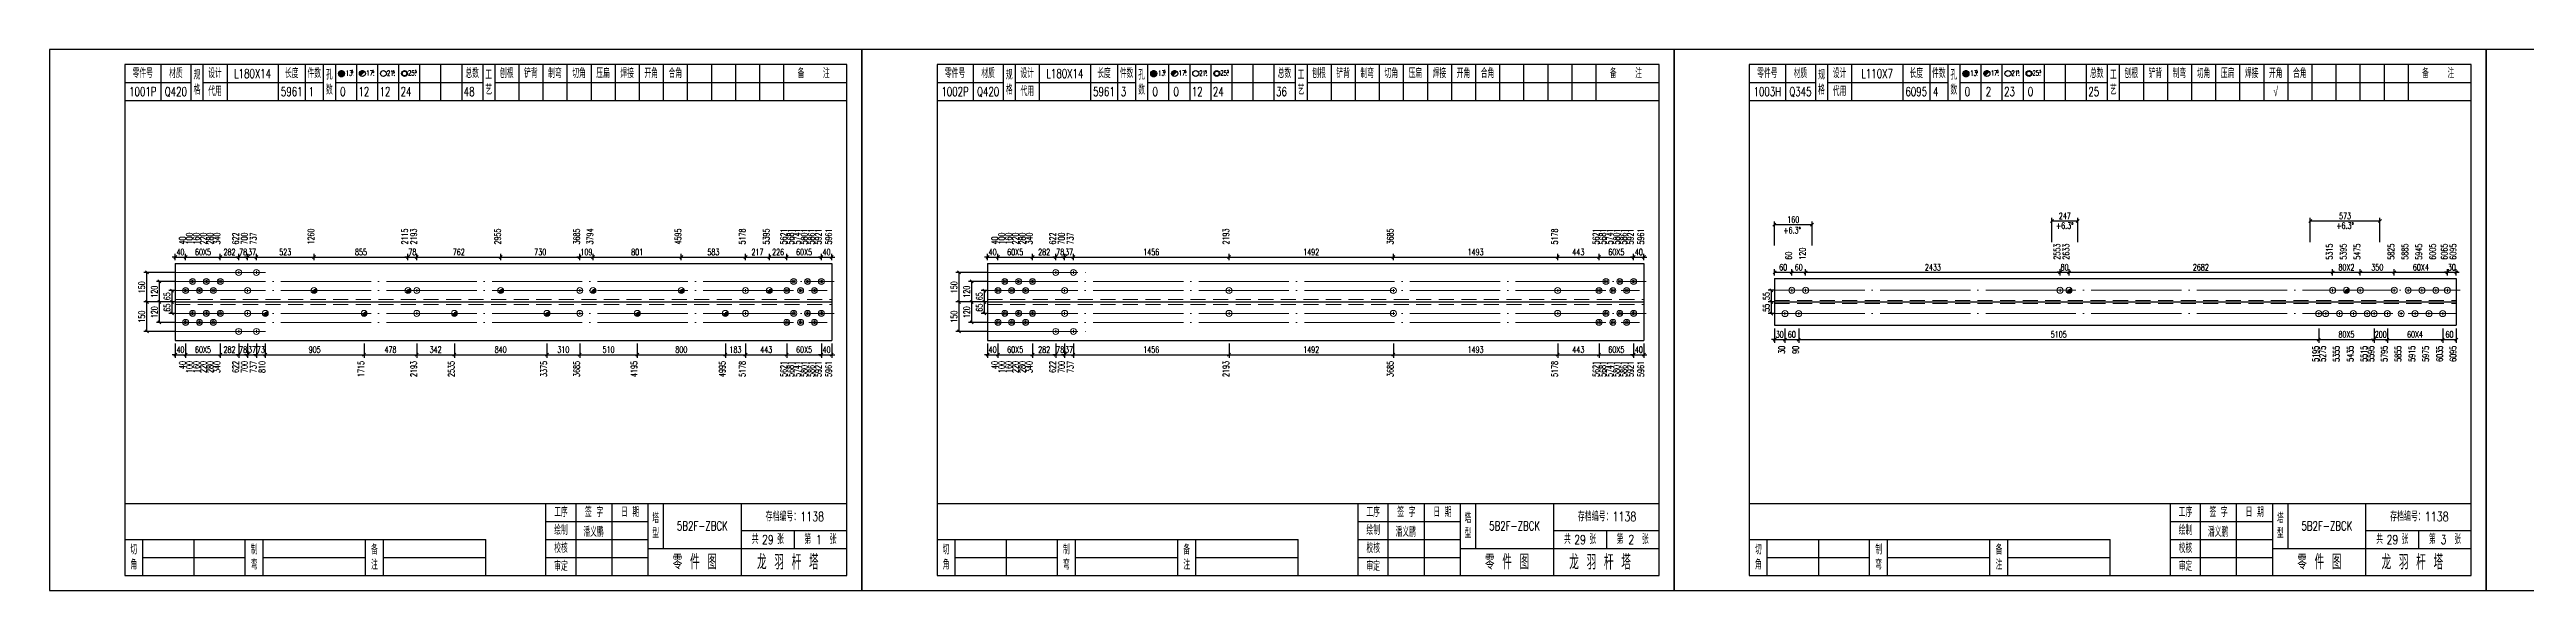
# Model space of a CAD drawing. Header units: millimetres. Extents: x 0 to 30240, y -10896 to -1348.
# Drawn here: x 0 to 823, y -7281 to -7101 of the extents above; entities that cross this region are included whole.
import ezdxf
from ezdxf.enums import TextEntityAlignment as Align

# ---------------------------------------------------------------- set-up
doc = ezdxf.new("R2010")
doc.units = ezdxf.units.MM
doc.header["$LTSCALE"] = 20
doc.header["$PDMODE"] = 1
doc.linetypes.add('DASHDOT2X', pattern=[1.75, 1.5, -0.125, 0, -0.125])
doc.linetypes.add('HIDDEN', pattern=[0.375, 0.25, -0.125])
for name, color, linetype, lineweight in [('1', 7, 'Continuous', 25), ('11', 3, 'Continuous', 13), ('2', 1, 'HIDDEN', 13), ('5', 1, 'Continuous', 13), ('7', 2, 'DASHDOT2X', 13)]:
    doc.layers.add(name, color=color, linetype=linetype, lineweight=lineweight)
doc.styles.get("Standard").update_dxf_attribs({"font": 'simplex', "width": 0.7, "bigfont": 'gbhzfs.shx'})
doc.styles.add('SYMBOL_TXT', font='txt.shx', dxfattribs={"width": 0.6})
doc.styles.add('TITLE_TXT', font='simplex.shx', dxfattribs={"width": 0.75, "height": 2.5, "bigfont": 'gbhzfs.shx'})
doc.dimstyles.get("Standard").update_dxf_attribs({"dimtxt": 2.1, "dimasz": 1, "dimexe": 1.05, "dimexo": 0, "dimgap": 0.63, "dimtad": 1, "dimzin": 0, "dimdsep": 46, "dimtxsty": 'standard', "dimblk": 'OBLIQUE', "dimblk1": 'OBLIQUE', "dimblk2": 'OBLIQUE', "dimcen": 0.09, "dimadec": 0, "dimazin": 0, "dimtfac": 1, "dimtdec": 1, "dimtix": 1, "dimtmove": 0, "dimatfit": 3, "dimfxl": 0, "dimtolj": 1, "dimtzin": 0, "dimarcsym": 0})
pattern_1 = [(0, (-3, 0), (0, 0.0125), [])]

# ---------------------------------------------------------------- blocks, each defined once
blk = doc.blocks.new('M12_HOLE')
h = blk.add_hatch()
h.set_pattern_fill('LINE', scale=0.1, style=0)
h.set_pattern_definition(pattern_1)
h.paths.add_polyline_path([(-5, 0, 1), (-1, 0, 1)])
at = {"color": 7}
blk.add_circle((-3, 0), 2, dxfattribs=at)
at = {"color": 7, "attachment_point": 1, "style": 'SYMBOL_TXT'}
for s, insert, char_height, width in [('13\\f??|b0|i0|c0|p54;.', (-0.1, 2.1), 3.5, 5.707), ('5', (3.7, 2.3), 1.8, 2.931)]:
    blk.add_mtext(s, dxfattribs=dict(at, insert=insert, char_height=char_height, width=width))
blk = doc.blocks.new('M16_HOLE')
h = blk.add_hatch()
h.set_pattern_fill('LINE', scale=0.1, style=0)
h.set_pattern_definition(pattern_1)
h.paths.add_polyline_path([(-1.6, 1.4, 0.668179), (-5, 0, 0.198912), (-4.4, -1.4)])
at = {"color": 7}
blk.add_circle((-3, 0), 2, dxfattribs=at)
at = {"color": 7, "attachment_point": 1, "style": 'SYMBOL_TXT'}
for s, insert, char_height, width in [('17.', (-0.4, 2.1), 3.5, 6.316), ('5', (3.6, 2.3), 1.8, 1.822)]:
    blk.add_mtext(s, dxfattribs=dict(at, insert=insert, char_height=char_height, width=width))
blk = doc.blocks.new('M20_HOLE')
at = {"color": 7}
blk.add_circle((-3, 0), 2, dxfattribs=at)
at = {"color": 7, "attachment_point": 1, "style": 'SYMBOL_TXT'}
for s, insert, char_height, width in [('21.', (-0.7, 2), 3.5, 6.074), ('5', (3.3, 2), 1.8, 1.458)]:
    blk.add_mtext(s, dxfattribs=dict(at, insert=insert, char_height=char_height, width=width))
blk = doc.blocks.new('M24_HOLE')
at = {"color": 7}
for radius in [2, 1.5]:
    blk.add_circle((-3, 0), radius, dxfattribs=at)
at = {"color": 7, "attachment_point": 1, "style": 'SYMBOL_TXT'}
for s, insert, char_height, width in [('25.', (-0.7, 2.1), 3.5, 2.429), ('5', (3.9, 2.3), 1.8, 1.944)]:
    blk.add_mtext(s, dxfattribs=dict(at, insert=insert, char_height=char_height, width=width))
blk = doc.blocks.new('JgCard')
for p, q in [((270, 180), (0, 180)), ((0, 180), (0, 0)), ((265, 175), (25, 175)), ((25, 175), (25, 5)), ((37, 175), (37, 163)), ((47, 175), (47, 163)), ((51, 175), (51, 163)), ((59, 175), (59, 163)), ((76, 175), (76, 163)), ((85, 175), (85, 163)), ((91, 175), (91, 163)), ((95, 175), (95, 163)), ((102, 175), (102, 163)), ((109, 175), (109, 163)), ((116, 175), (116, 163)), ((123, 175), (123, 163)), ((130, 175), (130, 163)), ((137, 175), (137, 163)), ((144, 175), (144, 163)), ((148, 175), (148, 163)), ((156, 175), (156, 163)), ((164, 175), (164, 163)), ((172, 175), (172, 163)), ((180, 175), (180, 163)), ((188, 175), (188, 163)), ((196, 175), (196, 163)), ((204, 175), (204, 163)), ((212, 175), (212, 163)), ((220, 175), (220, 163)), ((228, 175), (228, 163)), ((236, 175), (236, 163)), ((244, 175), (244, 163)), ((265, 5), (265, 175)), ((270, 0), (270, 180)), ((25, 169), (47, 169)), ((51, 169), (91, 169)), ((95, 169), (144, 169)), ((148, 169), (265, 169)), ((25, 163), (265, 163)), ((25, 29), (265, 29)), ((165, 5), (165, 29)), ((175, 5), (175, 29)), ((187, 5), (187, 29)), ((199, 5), (199, 29)), ((204, 29), (204, 14)), ((230, 5), (230, 29)), ((25, 17), (145, 17)), ((31, 5), (31, 17)), ((48, 17), (48, 5)), ((65, 5), (65, 17)), ((71, 5), (71, 17)), ((105, 5), (105, 17)), ((111, 5), (111, 17)), ((145, 5), (145, 17)), ((165, 23), (199, 23)), ((165, 17), (199, 17)), ((230, 20), (265, 20)), ((247.5, 20), (247.5, 14)), ((31, 11), (65, 11)), ((71, 11), (105, 11)), ((111, 11), (145, 11)), ((165, 11), (199, 11)), ((199, 14), (265, 14)), ((0, 0), (270, 0)), ((25, 5), (265, 5))]:
    blk.add_line(p, q)
blk.add_lwpolyline([(96.03, 171.99, -1), (98.03, 171.99, -1)], format="xyb", close=True)
blk.add_point((145, 96))
at = {"xscale": 0.5, "yscale": 0.5, "zscale": 0.5}
for name, p in [('M12_HOLE', (98.53, 171.99)), ('M16_HOLE', (105.5, 172)), ('M20_HOLE', (112.5, 172)), ('M24_HOLE', (119.5, 172))]:
    blk.add_blockref(name, p, dxfattribs=at)
at = {"style": 'TITLE_TXT', "width": 0.75}
for s, height, p in [('存档编号：1138', 3.076, (238.02, 23.07)), ('潘义鹏', 3, (177.45, 17.91)), ('龙 羽 杆 塔', 5, (235.17, 6.97))]:
    blk.add_text(s, height=height, dxfattribs=at).set_placement(p)
at = {"attachment_point": 5, "style": 'TITLE_TXT'}
for s, insert, char_height, width in [('零件号', (31, 172), 3, 15), ('材质', (42, 172), 3, 8), ('设计', (55, 172), 3, 8), ('长度', (80.5, 172), 3, 8), ('件数', (88, 172), 3, 6), ('总数', (140.5, 172), 3, 7), ('工\\P艺', (146, 169), 3, 4), ('刨根', (152, 172), 3, 8), ('铲背', (160, 172), 3, 8), ('制弯', (168, 172), 3, 8), ('切角', (176, 172), 3, 8), ('压扁', (184, 172), 3, 8), ('焊接', (192, 172), 3, 8), ('开角', (200, 172), 3, 8), ('合角', (208, 172), 3, 8), ('备    注', (254, 172), 3, 22), ('规格', (49, 169), 3, 4), ('代用', (55, 166), 3, 8), ('孔数', (93, 169), 3, 4), ('工序', (170, 26), 3, 10), ('签 字', (181, 26), 3, 12), ('日 期', (193, 26), 3, 12), ('塔\\P型', (201.5, 21.5), 3, 5), ('绘制', (170, 20), 3, 10), ('共    张', (238.75, 17), 3, 17.5), ('第    张', (256.25, 17), 3, 17.5), ('切\\P角', (28, 11), 3, 6), ('制\\P弯', (68, 11), 3, 6), ('备\\P注', (108, 11), 3, 6), ('校核', (170, 14), 3, 10), ('审定', (170, 8), 3, 10), ('零 件 图', (214.5, 9.5), 5, 31)]:
    blk.add_mtext(s, dxfattribs=dict(at, insert=insert, char_height=char_height, width=width))
blk = doc.blocks.new('M24')
for p, q in [((-0.6, 0), (0.6, 0)), ((0, -0.6), (0, 0.6))]:
    blk.add_line(p, q)
for radius in [1, 0.6]:
    blk.add_circle((0, 0), radius)
blk = doc.blocks.new('M20')
for p, q in [((-0.5, 0), (0.5, 0)), ((0, -0.5), (0, 0.5))]:
    blk.add_line(p, q)
blk.add_circle((0, 0), 1)
blk = doc.blocks.new('M16')
for p, q in [((-0.71, -0.71), (0.71, 0.71)), ((-0.4, 0), (0.4, 0)), ((0, 0.4), (0, -0.4))]:
    blk.add_line(p, q)
blk.add_circle((0, 0), 1)
for radius in [0.8, 0.6, 0.4, 0.2]:
    blk.add_arc((0, 0), radius, 225, 45)
blk = doc.blocks.new('_Oblique')
at = {"color": 0, "linetype": 'ByBlock', "lineweight": -2}
blk.add_line((-0.5, -0.5), (0.5, 0.5), dxfattribs=at)
blk = doc.blocks.new('*D3850')
at = {"layer": '11', "color": 0, "lineweight": -2}
for p, q in [((41.8, -7202.59), (40.8, -7202.59)), ((41.8, -7198.91), (41.8, -7203.64)), ((41.8, -7202.59), (45.24, -7202.59)), ((45.24, -7198.91), (45.24, -7203.64)), ((45.24, -7202.59), (46.24, -7202.59))]:
    blk.add_line(p, q, dxfattribs=at)
at = {"layer": 'Defpoints', "color": 0}
for p in [(41.8, -7198.91), (45.24, -7198.91), (45.24, -7202.59)]:
    blk.add_point(p, dxfattribs=at)
at = {"layer": '11', "color": 0, "lineweight": -2}
blk.add_blockref('_Oblique', (41.8, -7202.59), dxfattribs=at)
at = {"layer": '11', "color": 0, "lineweight": -2, "rotation": 180}
blk.add_blockref('_Oblique', (45.24, -7202.59), dxfattribs=at)
at = {"layer": '11', "color": 0, "insert": (43.52, -7200.91), "char_height": 2.1, "attachment_point": 5}
blk.add_mtext('\\A1;40', dxfattribs=at)
blk = doc.blocks.new('*D3853')
at = {"layer": '11', "color": 0, "lineweight": -2}
for p, q in [((62.9, -7202.59), (61.9, -7202.59)), ((62.9, -7198.91), (62.9, -7203.64)), ((62.9, -7202.59), (65.84, -7202.59)), ((65.84, -7198.91), (65.84, -7203.64)), ((65.84, -7202.59), (66.84, -7202.59))]:
    blk.add_line(p, q, dxfattribs=at)
at = {"layer": 'Defpoints', "color": 0}
for p in [(62.9, -7198.91), (65.84, -7198.91), (65.84, -7202.59)]:
    blk.add_point(p, dxfattribs=at)
at = {"layer": '11', "color": 0, "lineweight": -2}
blk.add_blockref('_Oblique', (62.9, -7202.59), dxfattribs=at)
at = {"layer": '11', "color": 0, "lineweight": -2, "rotation": 180}
blk.add_blockref('_Oblique', (65.84, -7202.59), dxfattribs=at)
at = {"layer": '11', "color": 0, "insert": (64.37, -7200.91), "char_height": 2.1, "attachment_point": 5}
blk.add_mtext('\\A1;78', dxfattribs=at)
blk = doc.blocks.new('*D3854')
at = {"layer": '11', "color": 0, "lineweight": -2}
for p, q in [((65.84, -7202.59), (64.84, -7202.59)), ((65.84, -7198.91), (65.84, -7203.64)), ((65.84, -7202.59), (68.78, -7202.59)), ((68.78, -7198.91), (68.78, -7203.64)), ((68.78, -7202.59), (69.78, -7202.59))]:
    blk.add_line(p, q, dxfattribs=at)
at = {"layer": 'Defpoints', "color": 0}
for p in [(65.84, -7198.91), (68.78, -7198.91), (68.78, -7202.59)]:
    blk.add_point(p, dxfattribs=at)
at = {"layer": '11', "color": 0, "lineweight": -2}
blk.add_blockref('_Oblique', (65.84, -7202.59), dxfattribs=at)
at = {"layer": '11', "color": 0, "lineweight": -2, "rotation": 180}
blk.add_blockref('_Oblique', (68.78, -7202.59), dxfattribs=at)
at = {"layer": '11', "color": 0, "insert": (67.31, -7200.91), "char_height": 2.1, "attachment_point": 5}
blk.add_mtext('\\A1;37', dxfattribs=at)
blk = doc.blocks.new('*D3855')
at = {"layer": '11', "color": 0, "lineweight": -2}
for p, q in [((68.78, -7202.59), (67.78, -7202.59)), ((68.78, -7198.91), (68.78, -7203.64)), ((68.78, -7202.59), (71.72, -7202.59)), ((71.72, -7198.91), (71.72, -7203.64)), ((71.72, -7202.59), (72.72, -7202.59))]:
    blk.add_line(p, q, dxfattribs=at)
at = {"layer": 'Defpoints', "color": 0}
for p in [(68.78, -7198.91), (71.72, -7198.91), (71.72, -7202.59)]:
    blk.add_point(p, dxfattribs=at)
at = {"layer": '11', "color": 0, "lineweight": -2}
blk.add_blockref('_Oblique', (68.78, -7202.59), dxfattribs=at)
at = {"layer": '11', "color": 0, "lineweight": -2, "rotation": 180}
blk.add_blockref('_Oblique', (71.72, -7202.59), dxfattribs=at)
at = {"layer": '11', "color": 0, "insert": (70.25, -7200.91), "char_height": 2.1, "attachment_point": 5}
blk.add_mtext('\\A1;73', dxfattribs=at)
blk = doc.blocks.new('*D3866')
at = {"layer": '11', "color": 0, "lineweight": -2}
for p, q in [((256.56, -7202.59), (255.56, -7202.59)), ((256.56, -7198.91), (256.56, -7203.64)), ((256.56, -7202.59), (260, -7202.59)), ((260, -7198.91), (260, -7203.64)), ((260, -7202.59), (261, -7202.59))]:
    blk.add_line(p, q, dxfattribs=at)
at = {"layer": 'Defpoints', "color": 0}
for p in [(256.56, -7198.91), (260, -7198.91), (260, -7202.59)]:
    blk.add_point(p, dxfattribs=at)
at = {"layer": '11', "color": 0, "lineweight": -2}
blk.add_blockref('_Oblique', (256.56, -7202.59), dxfattribs=at)
at = {"layer": '11', "color": 0, "lineweight": -2, "rotation": 180}
blk.add_blockref('_Oblique', (260, -7202.59), dxfattribs=at)
at = {"layer": '11', "color": 0, "insert": (258.28, -7200.91), "char_height": 2.1, "attachment_point": 5}
blk.add_mtext('\\A1;40', dxfattribs=at)
blk = doc.blocks.new('*D3867')
at = {"layer": '11', "color": 0, "lineweight": -2}
for p, q in [((41.8, -7170.14), (40.8, -7170.14)), ((41.8, -7171.19), (41.8, -7169.09)), ((41.8, -7170.14), (45.24, -7170.14)), ((45.24, -7171.19), (45.24, -7169.09)), ((45.24, -7170.14), (46.24, -7170.14))]:
    blk.add_line(p, q, dxfattribs=at)
at = {"layer": 'Defpoints', "color": 0}
for p in [(41.8, -7171.19), (45.24, -7170.14), (45.24, -7171.19)]:
    blk.add_point(p, dxfattribs=at)
at = {"layer": '11', "color": 0, "lineweight": -2}
blk.add_blockref('_Oblique', (41.8, -7170.14), dxfattribs=at)
at = {"layer": '11', "color": 0, "lineweight": -2, "rotation": 180}
blk.add_blockref('_Oblique', (45.24, -7170.14), dxfattribs=at)
at = {"layer": '11', "color": 0, "insert": (43.52, -7168.46), "char_height": 2.1, "attachment_point": 5}
blk.add_mtext('\\A1;40', dxfattribs=at)
blk = doc.blocks.new('*D3870')
at = {"layer": '11', "color": 0, "lineweight": -2}
for p, q in [((62.9, -7170.14), (61.9, -7170.14)), ((62.9, -7171.19), (62.9, -7169.09)), ((62.9, -7170.14), (65.84, -7170.14)), ((65.84, -7171.19), (65.84, -7169.09)), ((65.84, -7170.14), (66.84, -7170.14))]:
    blk.add_line(p, q, dxfattribs=at)
at = {"layer": 'Defpoints', "color": 0}
for p in [(62.9, -7171.19), (65.84, -7170.14), (65.84, -7171.19)]:
    blk.add_point(p, dxfattribs=at)
at = {"layer": '11', "color": 0, "lineweight": -2}
blk.add_blockref('_Oblique', (62.9, -7170.14), dxfattribs=at)
at = {"layer": '11', "color": 0, "lineweight": -2, "rotation": 180}
blk.add_blockref('_Oblique', (65.84, -7170.14), dxfattribs=at)
at = {"layer": '11', "color": 0, "insert": (64.37, -7168.46), "char_height": 2.1, "attachment_point": 5}
blk.add_mtext('\\A1;78', dxfattribs=at)
blk = doc.blocks.new('*D3871')
at = {"layer": '11', "color": 0, "lineweight": -2}
for p, q in [((65.84, -7170.14), (64.84, -7170.14)), ((65.84, -7171.19), (65.84, -7169.09)), ((65.84, -7170.14), (68.78, -7170.14)), ((68.78, -7171.19), (68.78, -7169.09)), ((68.78, -7170.14), (69.78, -7170.14))]:
    blk.add_line(p, q, dxfattribs=at)
at = {"layer": 'Defpoints', "color": 0}
for p in [(65.84, -7171.19), (68.78, -7170.14), (68.78, -7171.19)]:
    blk.add_point(p, dxfattribs=at)
at = {"layer": '11', "color": 0, "lineweight": -2}
blk.add_blockref('_Oblique', (65.84, -7170.14), dxfattribs=at)
at = {"layer": '11', "color": 0, "lineweight": -2, "rotation": 180}
blk.add_blockref('_Oblique', (68.78, -7170.14), dxfattribs=at)
at = {"layer": '11', "color": 0, "insert": (67.31, -7168.46), "char_height": 2.1, "attachment_point": 5}
blk.add_mtext('\\A1;37', dxfattribs=at)
blk = doc.blocks.new('*D3874')
at = {"layer": '11', "color": 0, "lineweight": -2}
for p, q in [((119.13, -7170.14), (118.13, -7170.14)), ((119.13, -7171.19), (119.13, -7169.09)), ((119.13, -7170.14), (122.07, -7170.14)), ((122.07, -7171.19), (122.07, -7169.09)), ((122.07, -7170.14), (123.07, -7170.14))]:
    blk.add_line(p, q, dxfattribs=at)
at = {"layer": 'Defpoints', "color": 0}
for p in [(119.13, -7171.19), (122.07, -7170.14), (122.07, -7171.19)]:
    blk.add_point(p, dxfattribs=at)
at = {"layer": '11', "color": 0, "lineweight": -2}
blk.add_blockref('_Oblique', (119.13, -7170.14), dxfattribs=at)
at = {"layer": '11', "color": 0, "lineweight": -2, "rotation": 180}
blk.add_blockref('_Oblique', (122.07, -7170.14), dxfattribs=at)
at = {"layer": '11', "color": 0, "insert": (120.6, -7168.46), "char_height": 2.1, "attachment_point": 5}
blk.add_mtext('\\A1;78', dxfattribs=at)
blk = doc.blocks.new('*D3877')
at = {"layer": '11', "color": 0, "lineweight": -2}
for p, q in [((176.27, -7170.14), (175.27, -7170.14)), ((176.27, -7171.19), (176.27, -7169.09)), ((176.27, -7170.14), (180.68, -7170.14)), ((180.68, -7171.19), (180.68, -7169.09)), ((180.68, -7170.14), (181.68, -7170.14))]:
    blk.add_line(p, q, dxfattribs=at)
at = {"layer": 'Defpoints', "color": 0}
for p in [(176.27, -7171.19), (180.68, -7170.14), (180.68, -7171.19)]:
    blk.add_point(p, dxfattribs=at)
at = {"layer": '11', "color": 0, "lineweight": -2}
blk.add_blockref('_Oblique', (176.27, -7170.14), dxfattribs=at)
at = {"layer": '11', "color": 0, "lineweight": -2, "rotation": 180}
blk.add_blockref('_Oblique', (180.68, -7170.14), dxfattribs=at)
at = {"layer": '11', "color": 0, "insert": (178.47, -7168.46), "char_height": 2.1, "attachment_point": 5}
blk.add_mtext('\\A1;109', dxfattribs=at)
blk = doc.blocks.new('*D3883')
at = {"layer": '11', "color": 0, "lineweight": -2}
for p, q in [((256.56, -7170.14), (255.56, -7170.14)), ((256.56, -7171.19), (256.56, -7169.09)), ((256.56, -7170.14), (260, -7170.14)), ((260, -7171.19), (260, -7169.09)), ((260, -7170.14), (261, -7170.14))]:
    blk.add_line(p, q, dxfattribs=at)
at = {"layer": 'Defpoints', "color": 0}
for p in [(256.56, -7171.19), (260, -7170.14), (260, -7171.19)]:
    blk.add_point(p, dxfattribs=at)
at = {"layer": '11', "color": 0, "lineweight": -2}
blk.add_blockref('_Oblique', (256.56, -7170.14), dxfattribs=at)
at = {"layer": '11', "color": 0, "lineweight": -2, "rotation": 180}
blk.add_blockref('_Oblique', (260, -7170.14), dxfattribs=at)
at = {"layer": '11', "color": 0, "insert": (258.28, -7168.46), "char_height": 2.1, "attachment_point": 5}
blk.add_mtext('\\A1;40', dxfattribs=at)
blk = doc.blocks.new('*D3890')
at = {"layer": '11', "color": 0, "lineweight": -2}
for p, q in [((311.8, -7202.59), (310.8, -7202.59)), ((311.8, -7198.91), (311.8, -7203.64)), ((311.8, -7202.59), (315.24, -7202.59)), ((315.24, -7198.91), (315.24, -7203.64)), ((315.24, -7202.59), (316.24, -7202.59))]:
    blk.add_line(p, q, dxfattribs=at)
at = {"layer": 'Defpoints', "color": 0}
for p in [(311.8, -7198.91), (315.24, -7198.91), (315.24, -7202.59)]:
    blk.add_point(p, dxfattribs=at)
at = {"layer": '11', "color": 0, "lineweight": -2}
blk.add_blockref('_Oblique', (311.8, -7202.59), dxfattribs=at)
at = {"layer": '11', "color": 0, "lineweight": -2, "rotation": 180}
blk.add_blockref('_Oblique', (315.24, -7202.59), dxfattribs=at)
at = {"layer": '11', "color": 0, "insert": (313.52, -7200.91), "char_height": 2.1, "attachment_point": 5}
blk.add_mtext('\\A1;40', dxfattribs=at)
blk = doc.blocks.new('*D3893')
at = {"layer": '11', "color": 0, "lineweight": -2}
for p, q in [((334.48, -7202.59), (333.48, -7202.59)), ((334.48, -7198.91), (334.48, -7203.64)), ((334.48, -7202.59), (337.42, -7202.59)), ((337.42, -7198.91), (337.42, -7203.64)), ((337.42, -7202.59), (338.42, -7202.59))]:
    blk.add_line(p, q, dxfattribs=at)
at = {"layer": 'Defpoints', "color": 0}
for p in [(334.48, -7198.91), (337.42, -7198.91), (337.42, -7202.59)]:
    blk.add_point(p, dxfattribs=at)
at = {"layer": '11', "color": 0, "lineweight": -2}
blk.add_blockref('_Oblique', (334.48, -7202.59), dxfattribs=at)
at = {"layer": '11', "color": 0, "lineweight": -2, "rotation": 180}
blk.add_blockref('_Oblique', (337.42, -7202.59), dxfattribs=at)
at = {"layer": '11', "color": 0, "insert": (335.95, -7200.91), "char_height": 2.1, "attachment_point": 5}
blk.add_mtext('\\A1;78', dxfattribs=at)
blk = doc.blocks.new('*D3894')
at = {"layer": '11', "color": 0, "lineweight": -2}
for p, q in [((337.42, -7202.59), (336.42, -7202.59)), ((337.42, -7198.91), (337.42, -7203.64)), ((337.42, -7202.59), (340.36, -7202.59)), ((340.36, -7198.91), (340.36, -7203.64)), ((340.36, -7202.59), (341.36, -7202.59))]:
    blk.add_line(p, q, dxfattribs=at)
at = {"layer": 'Defpoints', "color": 0}
for p in [(337.42, -7198.91), (340.36, -7198.91), (340.36, -7202.59)]:
    blk.add_point(p, dxfattribs=at)
at = {"layer": '11', "color": 0, "lineweight": -2}
blk.add_blockref('_Oblique', (337.42, -7202.59), dxfattribs=at)
at = {"layer": '11', "color": 0, "lineweight": -2, "rotation": 180}
blk.add_blockref('_Oblique', (340.36, -7202.59), dxfattribs=at)
at = {"layer": '11', "color": 0, "insert": (338.89, -7200.91), "char_height": 2.1, "attachment_point": 5}
blk.add_mtext('\\A1;37', dxfattribs=at)
blk = doc.blocks.new('*D3900')
at = {"layer": '11', "color": 0, "lineweight": -2}
for p, q in [((526.56, -7202.59), (525.56, -7202.59)), ((526.56, -7198.91), (526.56, -7203.64)), ((526.56, -7202.59), (530, -7202.59)), ((530, -7198.91), (530, -7203.64)), ((530, -7202.59), (531, -7202.59))]:
    blk.add_line(p, q, dxfattribs=at)
at = {"layer": 'Defpoints', "color": 0}
for p in [(526.56, -7198.91), (530, -7198.91), (530, -7202.59)]:
    blk.add_point(p, dxfattribs=at)
at = {"layer": '11', "color": 0, "lineweight": -2}
blk.add_blockref('_Oblique', (526.56, -7202.59), dxfattribs=at)
at = {"layer": '11', "color": 0, "lineweight": -2, "rotation": 180}
blk.add_blockref('_Oblique', (530, -7202.59), dxfattribs=at)
at = {"layer": '11', "color": 0, "insert": (528.28, -7200.91), "char_height": 2.1, "attachment_point": 5}
blk.add_mtext('\\A1;40', dxfattribs=at)
blk = doc.blocks.new('*D3901')
at = {"layer": '11', "color": 0, "lineweight": -2}
for p, q in [((311.8, -7170.14), (310.8, -7170.14)), ((311.8, -7171.19), (311.8, -7169.09)), ((311.8, -7170.14), (315.24, -7170.14)), ((315.24, -7171.19), (315.24, -7169.09)), ((315.24, -7170.14), (316.24, -7170.14))]:
    blk.add_line(p, q, dxfattribs=at)
at = {"layer": 'Defpoints', "color": 0}
for p in [(311.8, -7171.19), (315.24, -7170.14), (315.24, -7171.19)]:
    blk.add_point(p, dxfattribs=at)
at = {"layer": '11', "color": 0, "lineweight": -2}
blk.add_blockref('_Oblique', (311.8, -7170.14), dxfattribs=at)
at = {"layer": '11', "color": 0, "lineweight": -2, "rotation": 180}
blk.add_blockref('_Oblique', (315.24, -7170.14), dxfattribs=at)
at = {"layer": '11', "color": 0, "insert": (313.52, -7168.46), "char_height": 2.1, "attachment_point": 5}
blk.add_mtext('\\A1;40', dxfattribs=at)
blk = doc.blocks.new('*D3904')
at = {"layer": '11', "color": 0, "lineweight": -2}
for p, q in [((334.48, -7170.14), (333.48, -7170.14)), ((334.48, -7171.19), (334.48, -7169.09)), ((334.48, -7170.14), (337.42, -7170.14)), ((337.42, -7171.19), (337.42, -7169.09)), ((337.42, -7170.14), (338.42, -7170.14))]:
    blk.add_line(p, q, dxfattribs=at)
at = {"layer": 'Defpoints', "color": 0}
for p in [(334.48, -7171.19), (337.42, -7170.14), (337.42, -7171.19)]:
    blk.add_point(p, dxfattribs=at)
at = {"layer": '11', "color": 0, "lineweight": -2}
blk.add_blockref('_Oblique', (334.48, -7170.14), dxfattribs=at)
at = {"layer": '11', "color": 0, "lineweight": -2, "rotation": 180}
blk.add_blockref('_Oblique', (337.42, -7170.14), dxfattribs=at)
at = {"layer": '11', "color": 0, "insert": (335.95, -7168.46), "char_height": 2.1, "attachment_point": 5}
blk.add_mtext('\\A1;78', dxfattribs=at)
blk = doc.blocks.new('*D3905')
at = {"layer": '11', "color": 0, "lineweight": -2}
for p, q in [((337.42, -7170.14), (336.42, -7170.14)), ((337.42, -7171.19), (337.42, -7169.09)), ((337.42, -7170.14), (340.36, -7170.14)), ((340.36, -7171.19), (340.36, -7169.09)), ((340.36, -7170.14), (341.36, -7170.14))]:
    blk.add_line(p, q, dxfattribs=at)
at = {"layer": 'Defpoints', "color": 0}
for p in [(337.42, -7171.19), (340.36, -7170.14), (340.36, -7171.19)]:
    blk.add_point(p, dxfattribs=at)
at = {"layer": '11', "color": 0, "lineweight": -2}
blk.add_blockref('_Oblique', (337.42, -7170.14), dxfattribs=at)
at = {"layer": '11', "color": 0, "lineweight": -2, "rotation": 180}
blk.add_blockref('_Oblique', (340.36, -7170.14), dxfattribs=at)
at = {"layer": '11', "color": 0, "insert": (338.89, -7168.46), "char_height": 2.1, "attachment_point": 5}
blk.add_mtext('\\A1;37', dxfattribs=at)
blk = doc.blocks.new('*D3911')
at = {"layer": '11', "color": 0, "lineweight": -2}
for p, q in [((526.56, -7170.14), (525.56, -7170.14)), ((526.56, -7171.19), (526.56, -7169.09)), ((526.56, -7170.14), (530, -7170.14)), ((530, -7171.19), (530, -7169.09)), ((530, -7170.14), (531, -7170.14))]:
    blk.add_line(p, q, dxfattribs=at)
at = {"layer": 'Defpoints', "color": 0}
for p in [(526.56, -7171.19), (530, -7170.14), (530, -7171.19)]:
    blk.add_point(p, dxfattribs=at)
at = {"layer": '11', "color": 0, "lineweight": -2}
blk.add_blockref('_Oblique', (526.56, -7170.14), dxfattribs=at)
at = {"layer": '11', "color": 0, "lineweight": -2, "rotation": 180}
blk.add_blockref('_Oblique', (530, -7170.14), dxfattribs=at)
at = {"layer": '11', "color": 0, "insert": (528.28, -7168.46), "char_height": 2.1, "attachment_point": 5}
blk.add_mtext('\\A1;40', dxfattribs=at)
blk = doc.blocks.new('*D3918')
at = {"layer": '11', "color": 0, "lineweight": -2}
for p, q in [((573.4, -7193.87), (573.4, -7198.6)), ((576.84, -7193.87), (576.84, -7198.6)), ((573.4, -7197.55), (572.4, -7197.55)), ((573.4, -7197.55), (576.84, -7197.55)), ((576.84, -7197.55), (577.84, -7197.55))]:
    blk.add_line(p, q, dxfattribs=at)
at = {"layer": 'Defpoints', "color": 0}
for p in [(573.4, -7193.87), (576.84, -7193.87), (576.84, -7197.55)]:
    blk.add_point(p, dxfattribs=at)
at = {"layer": '11', "color": 0, "lineweight": -2}
blk.add_blockref('_Oblique', (573.4, -7197.55), dxfattribs=at)
at = {"layer": '11', "color": 0, "lineweight": -2, "rotation": 180}
blk.add_blockref('_Oblique', (576.84, -7197.55), dxfattribs=at)
at = {"layer": '11', "color": 0, "insert": (575.12, -7195.87), "char_height": 2.1, "attachment_point": 5}
blk.add_mtext('\\A1;30', dxfattribs=at)
blk = doc.blocks.new('*D3922')
at = {"layer": '11', "color": 0, "lineweight": -2}
for p, q in [((772.7, -7193.87), (772.7, -7198.6)), ((777.11, -7193.87), (777.11, -7198.6)), ((772.7, -7197.55), (771.7, -7197.55)), ((772.7, -7197.55), (777.11, -7197.55)), ((777.11, -7197.55), (778.11, -7197.55))]:
    blk.add_line(p, q, dxfattribs=at)
at = {"layer": 'Defpoints', "color": 0}
for p in [(772.7, -7193.87), (777.11, -7193.87), (777.11, -7197.55)]:
    blk.add_point(p, dxfattribs=at)
at = {"layer": '11', "color": 0, "lineweight": -2}
blk.add_blockref('_Oblique', (772.7, -7197.55), dxfattribs=at)
at = {"layer": '11', "color": 0, "lineweight": -2, "rotation": 180}
blk.add_blockref('_Oblique', (777.11, -7197.55), dxfattribs=at)
at = {"layer": '11', "color": 0, "insert": (774.9, -7195.87), "char_height": 2.1, "attachment_point": 5}
blk.add_mtext('\\A1;200', dxfattribs=at)
blk = doc.blocks.new('*D3928')
at = {"layer": '11', "color": 0, "lineweight": -2}
for p, q in [((668.32, -7175.18), (667.32, -7175.18)), ((668.32, -7176.23), (668.32, -7174.13)), ((668.32, -7175.18), (671.29, -7175.18)), ((671.29, -7176.23), (671.29, -7174.13)), ((671.29, -7175.18), (672.29, -7175.18))]:
    blk.add_line(p, q, dxfattribs=at)
at = {"layer": 'Defpoints', "color": 0}
for p in [(668.32, -7176.23), (671.29, -7175.18), (671.29, -7176.23)]:
    blk.add_point(p, dxfattribs=at)
at = {"layer": '11', "color": 0, "lineweight": -2}
blk.add_blockref('_Oblique', (668.32, -7175.18), dxfattribs=at)
at = {"layer": '11', "color": 0, "lineweight": -2, "rotation": 180}
blk.add_blockref('_Oblique', (671.29, -7175.18), dxfattribs=at)
at = {"layer": '11', "color": 0, "insert": (669.8, -7173.5), "char_height": 2.1, "attachment_point": 5}
blk.add_mtext('\\A1;80', dxfattribs=at)
blk = doc.blocks.new('*D3933')
at = {"layer": '11', "color": 0, "lineweight": -2}
for p, q in [((797.06, -7175.18), (796.06, -7175.18)), ((797.06, -7176.23), (797.06, -7174.13)), ((797.06, -7175.18), (800, -7175.18)), ((800, -7176.23), (800, -7174.13)), ((800, -7175.18), (801, -7175.18))]:
    blk.add_line(p, q, dxfattribs=at)
at = {"layer": 'Defpoints', "color": 0}
for p in [(797.06, -7176.23), (800, -7175.18), (800, -7176.23)]:
    blk.add_point(p, dxfattribs=at)
at = {"layer": '11', "color": 0, "lineweight": -2}
blk.add_blockref('_Oblique', (797.06, -7175.18), dxfattribs=at)
at = {"layer": '11', "color": 0, "lineweight": -2, "rotation": 180}
blk.add_blockref('_Oblique', (800, -7175.18), dxfattribs=at)
at = {"layer": '11', "color": 0, "insert": (798.53, -7173.5), "char_height": 2.1, "attachment_point": 5}
blk.add_mtext('\\A1;30', dxfattribs=at)

msp = doc.modelspace()

# ---------------------------------------------------------------- linework, layer by layer
at = {"layer": '1'}
for p, q in [((41.8, -7172.241), (41.8, -7197.861)), ((41.8, -7172.241), (260, -7172.241)), ((260, -7172.241), (260, -7197.861)), ((311.8, -7172.241), (311.8, -7197.861)), ((311.8, -7172.241), (530, -7172.241)), ((530, -7172.241), (530, -7197.861)), ((573.4, -7177.281), (573.4, -7192.821)), ((573.4, -7177.281), (800, -7177.281)), ((800, -7177.281), (800, -7192.821)), ((41.8, -7185.051), (260, -7185.051)), ((311.8, -7185.051), (530, -7185.051)), ((573.4, -7185.051), (800, -7185.051)), ((573.4, -7192.821), (800, -7192.821)), ((41.8, -7197.861), (260, -7197.861)), ((311.8, -7197.861), (530, -7197.861))]:
    msp.add_line(p, q, dxfattribs=at)
at = {"layer": '2'}
for p, q in [((41.8, -7184.231), (260, -7184.231)), ((41.8, -7185.872), (260, -7185.872)), ((311.8, -7184.231), (530, -7184.231)), ((311.8, -7185.872), (530, -7185.872)), ((573.4, -7184.557), (800, -7184.557)), ((573.4, -7185.546), (800, -7185.546))]:
    msp.add_line(p, q, dxfattribs=at)
at = {"layer": '7'}
for p, q in [((41.8, -7175.241), (72.978, -7175.241)), ((41.8, -7178.241), (260.76, -7178.241)), ((311.8, -7175.241), (344.563, -7175.241)), ((311.8, -7178.241), (530.76, -7178.241)), ((41.8, -7181.241), (258.46, -7181.241)), ((311.8, -7181.241), (528.46, -7181.241)), ((573.4, -7181.166), (801.26, -7181.166)), ((41.8, -7188.861), (260.76, -7188.861)), ((41.8, -7191.861), (258.46, -7191.861)), ((41.8, -7194.861), (72.978, -7194.861)), ((311.8, -7188.861), (530.76, -7188.861)), ((311.8, -7191.861), (528.46, -7191.861)), ((311.8, -7194.861), (344.563, -7194.861)), ((573.4, -7188.936), (799.71, -7188.936))]:
    msp.add_line(p, q, dxfattribs=at)

# ---------------------------------------------------------------- block references
at = {"layer": '1'}
for p in [(0, -7281.051), (270, -7281.051), (540, -7281.051), (810, -7281.051)]:
    msp.add_blockref('JgCard', p, dxfattribs=at)
at = {"layer": '5'}
for name, p in [('M24', (47.54, -7178.241)), ('M24', (52.14, -7178.241)), ('M24', (56.74, -7178.241)), ('M20', (62.898, -7175.241)), ('M20', (68.778, -7175.241)), ('M24', (247.36, -7178.241)), ('M24', (251.96, -7178.241)), ('M24', (256.56, -7178.241)), ('M24', (317.54, -7178.241)), ('M24', (322.14, -7178.241)), ('M24', (326.74, -7178.241)), ('M20', (334.483, -7175.241)), ('M20', (340.363, -7175.241)), ('M24', (517.36, -7178.241)), ('M24', (521.96, -7178.241)), ('M24', (526.56, -7178.241)), ('M24', (45.24, -7181.241)), ('M24', (49.84, -7181.241)), ('M24', (54.44, -7181.241)), ('M20', (65.838, -7181.241)), ('M16', (87.922, -7181.241)), ('M16', (119.134, -7181.241)), ('M20', (122.074, -7181.241)), ('M16', (149.967, -7181.241)), ('M20', (176.269, -7181.241)), ('M16', (180.679, -7181.241)), ('M16', (209.999, -7181.241)), ('M20', (231.34, -7181.241)), ('M16', (239.283, -7181.241)), ('M24', (245.06, -7181.241)), ('M24', (249.66, -7181.241)), ('M24', (254.26, -7181.241)), ('M24', (315.24, -7181.241)), ('M24', (319.84, -7181.241)), ('M24', (324.44, -7181.241)), ('M20', (337.423, -7181.241)), ('M20', (392.074, -7181.241)), ('M20', (446.689, -7181.241)), ('M20', (501.34, -7181.241)), ('M24', (515.06, -7181.241)), ('M24', (519.66, -7181.241)), ('M24', (524.26, -7181.241)), ('M20', (579.14, -7181.166)), ('M20', (583.74, -7181.166)), ('M20', (668.316, -7181.166)), ('M16', (671.29, -7181.166)), ('M20', (758.9, -7181.166)), ('M16', (763.5, -7181.166)), ('M20', (768.1, -7181.166)), ('M20', (779.41, -7181.166)), ('M20', (784.01, -7181.166)), ('M20', (788.61, -7181.166)), ('M20', (793.21, -7181.166)), ('M20', (797.06, -7181.166)), ('M24', (45.24, -7191.861)), ('M24', (47.54, -7188.861)), ('M24', (49.84, -7191.861)), ('M24', (52.14, -7188.861)), ('M24', (54.44, -7191.861)), ('M24', (56.74, -7188.861)), ('M20', (62.898, -7194.861)), ('M20', (65.838, -7188.861)), ('M20', (68.778, -7194.861)), ('M16', (71.718, -7188.861)), ('M16', (104.577, -7188.861)), ('M20', (122.074, -7188.861)), ('M16', (134.593, -7188.861)), ('M16', (165.341, -7188.861)), ('M20', (176.269, -7188.861)), ('M16', (195.357, -7188.861)), ('M16', (224.641, -7188.861)), ('M20', (231.34, -7188.861)), ('M24', (245.06, -7191.861)), ('M24', (247.36, -7188.861)), ('M24', (249.66, -7191.861)), ('M24', (251.96, -7188.861)), ('M24', (254.26, -7191.861)), ('M24', (256.56, -7188.861)), ('M24', (315.24, -7191.861)), ('M24', (317.54, -7188.861)), ('M24', (319.84, -7191.861)), ('M24', (322.14, -7188.861)), ('M24', (324.44, -7191.861)), ('M24', (326.74, -7188.861)), ('M20', (334.483, -7194.861)), ('M20', (337.423, -7188.861)), ('M20', (340.363, -7194.861)), ('M20', (392.074, -7188.861)), ('M20', (446.689, -7188.861)), ('M20', (501.34, -7188.861)), ('M24', (515.06, -7191.861)), ('M24', (517.36, -7188.861)), ('M24', (519.66, -7191.861)), ('M24', (521.96, -7188.861)), ('M24', (524.26, -7191.861)), ('M24', (526.56, -7188.861)), ('M20', (576.84, -7188.936)), ('M20', (581.44, -7188.936)), ('M20', (754.3, -7188.936)), ('M20', (756.6, -7188.936)), ('M20', (761.2, -7188.936)), ('M20', (765.8, -7188.936)), ('M20', (770.4, -7188.936)), ('M20', (772.7, -7188.936)), ('M20', (777.11, -7188.936)), ('M20', (781.71, -7188.936)), ('M20', (786.31, -7188.936)), ('M20', (790.91, -7188.936)), ('M20', (795.51, -7188.936))]:
    msp.add_blockref(name, p, dxfattribs=at)

# ---------------------------------------------------------------- texts
at = {"style": 'TITLE_TXT', "width": 0.75}
for s, p in [('29', (236.842, -7265.616)), ('1', (254.82, -7265.588)), ('29', (506.842, -7265.616)), ('2', (524.82, -7265.588)), ('29', (776.842, -7265.616)), ('3', (794.82, -7265.588))]:
    msp.add_text(s, height=3, dxfattribs=at).set_placement(p)
at = {"layer": '1', "width": 0.7}
for s, p in [('1001P', (31, -7115.051)), ('Q420', (42, -7115.051)), ('L180X14', (67.5, -7109.051)), ('5961', (80.5, -7115.051)), ('1', (87, -7115.051)), ('0', (97.5, -7115.051)), ('12', (104.5, -7115.051)), ('12', (111.5, -7115.051)), ('24', (118.5, -7115.051)), ('48', (139.5, -7115.051)), ('1002P', (301, -7115.051)), ('Q420', (312, -7115.051)), ('L180X14', (337.5, -7109.051)), ('5961', (350.5, -7115.051)), ('3', (357, -7115.051)), ('0', (367.5, -7115.051)), ('0', (374.5, -7115.051)), ('12', (381.5, -7115.051)), ('24', (388.5, -7115.051)), ('36', (409.5, -7115.051)), ('1003H', (571, -7115.051)), ('Q345', (582, -7115.051)), ('L110X7', (607.5, -7109.051)), ('6095', (620.5, -7115.051)), ('4', (627, -7115.051)), ('0', (637.5, -7115.051)), ('2', (644.5, -7115.051)), ('23', (651.5, -7115.051)), ('0', (658.5, -7115.051)), ('25', (679.5, -7115.051)), ('√', (740, -7115.051))]:
    msp.add_text(s, height=3, dxfattribs=at).set_placement(p, align=Align.MIDDLE_CENTER)
for s, p in [('100', (47.54, -7165.941)), ('160', (49.84, -7165.941)), ('220', (52.14, -7165.941)), ('280', (54.44, -7165.941)), ('340', (56.74, -7165.941)), ('622', (62.895, -7165.941)), ('700', (65.838, -7165.941)), ('737', (68.771, -7165.941)), ('1260', (87.921, -7165.941)), ('2115', (119.133, -7165.941)), ('2193', (122.065, -7165.941)), ('2955', (149.966, -7165.941)), ('3685', (176.288, -7165.941)), ('3794', (180.714, -7165.941)), ('4595', (209.998, -7165.941)), ('5178', (231.351, -7165.941)), ('5395', (239.282, -7165.941)), ('5621', (245.059, -7165.941)), ('5681', (247.359, -7165.941)), ('5741', (249.659, -7165.941)), ('5801', (251.959, -7165.941)), ('5861', (254.259, -7165.941)), ('5921', (256.559, -7165.941)), ('5961', (260, -7165.941)), ('100', (317.54, -7165.941)), ('160', (319.84, -7165.941)), ('220', (322.14, -7165.941)), ('280', (324.44, -7165.941)), ('340', (326.74, -7165.941)), ('622', (334.48, -7165.941)), ('700', (337.423, -7165.941)), ('737', (340.356, -7165.941)), ('2193', (392.065, -7165.941)), ('3685', (446.706, -7165.941)), ('5178', (501.349, -7165.941)), ('5621', (515.059, -7165.941)), ('5681', (517.359, -7165.941)), ('5741', (519.659, -7165.941)), ('5801', (521.959, -7165.941)), ('5861', (524.259, -7165.941)), ('5921', (526.559, -7165.941)), ('5961', (530, -7165.941)), ('40', (45.24, -7165.941)), ('40', (315.24, -7165.941)), ('60', (579.14, -7170.981)), ('120', (583.74, -7170.981)), ('2553', (668.315, -7170.981)), ('2633', (671.291, -7170.981)), ('5315', (758.899, -7170.981)), ('5395', (763.499, -7170.981)), ('5475', (768.099, -7170.981)), ('5825', (779.409, -7170.981)), ('5885', (784.009, -7170.981)), ('5945', (788.609, -7170.981)), ('6005', (793.209, -7170.981)), ('6065', (797.059, -7170.981)), ('6095', (800, -7170.981))]:
    msp.add_text(s, height=2.1, rotation=90, dxfattribs=at).set_placement(p)
for p in [(579.265, -7160.163), (669.878, -7158.626), (763.052, -7158.626)]:
    msp.add_text('+6.3°', height=2.1, dxfattribs=at).set_placement(p, align=Align.TOP_CENTER)
for s, p in [('30', (576.84, -7199.646)), ('90', (581.44, -7199.646)), ('5195', (754.3, -7199.646)), ('5275', (756.6, -7199.646)), ('5355', (761.199, -7199.646)), ('5435', (765.799, -7199.646)), ('5515', (770.399, -7199.646)), ('5595', (772.7, -7199.646)), ('5795', (777.11, -7199.646)), ('5855', (781.709, -7199.646)), ('5915', (786.309, -7199.646)), ('5975', (790.909, -7199.646)), ('6035', (795.509, -7199.646)), ('6095', (800, -7199.646)), ('40', (45.24, -7204.686)), ('100', (47.54, -7204.686)), ('160', (49.84, -7204.686)), ('220', (52.14, -7204.686)), ('280', (54.44, -7204.686)), ('340', (56.74, -7204.686)), ('622', (62.895, -7204.686)), ('700', (65.838, -7204.686)), ('737', (68.771, -7204.686)), ('810', (71.716, -7204.686)), ('1715', (104.576, -7204.686)), ('2193', (122.064, -7204.686)), ('2535', (134.592, -7204.686)), ('3375', (165.34, -7204.686)), ('3685', (176.286, -7204.686)), ('4195', (195.356, -7204.686)), ('4995', (224.64, -7204.686)), ('5178', (231.348, -7204.686)), ('5621', (245.059, -7204.686)), ('5681', (247.359, -7204.686)), ('5741', (249.659, -7204.686)), ('5801', (251.959, -7204.686)), ('5861', (254.259, -7204.686)), ('5921', (256.559, -7204.686)), ('5961', (260, -7204.686)), ('40', (315.24, -7204.686)), ('100', (317.54, -7204.686)), ('160', (319.84, -7204.686)), ('220', (322.14, -7204.686)), ('280', (324.44, -7204.686)), ('340', (326.74, -7204.686)), ('622', (334.48, -7204.686)), ('700', (337.423, -7204.686)), ('737', (340.356, -7204.686)), ('2193', (392.065, -7204.686)), ('3685', (446.704, -7204.686)), ('5178', (501.347, -7204.686)), ('5621', (515.059, -7204.686)), ('5681', (517.359, -7204.686)), ('5741', (519.659, -7204.686)), ('5801', (521.959, -7204.686)), ('5861', (524.259, -7204.686)), ('5921', (526.559, -7204.686)), ('5961', (530, -7204.686))]:
    msp.add_text(s, height=2.1, rotation=90, dxfattribs=at).set_placement(p, align=Align.RIGHT)
at = {"layer": '1', "char_height": 3, "width": 26, "attachment_point": 5}
for insert in [(217, -7259.551), (487, -7259.551), (757, -7259.551)]:
    msp.add_mtext('5B2F-ZBCK', dxfattribs=dict(at, insert=insert))

# ---------------------------------------------------------------- dimensions: what is measured, and where the dimension line sits
at = {"layer": '1'}
for base, p1, p2, text in [((585.874, -7159.302), (573.364, -7166.302), (585.874, -7166.302), '160'), ((674.163, -7158.101), (665.593, -7165.101), (674.163, -7165.101), '247'), ((774.608, -7158.101), (751.496, -7165.101), (774.608, -7165.101), '573')]:
    msp.add_linear_dim(base=base, p1=p1, p2=p2, text=text, dimstyle='standard', dxfattribs=at).render()
for base, p1, p2, text in [((32.35, -7175.241), (41.75, -7185.051), (41.75, -7175.241), '150'), ((36.55, -7178.241), (41.75, -7185.051), (41.75, -7178.241), '120'), ((302.35, -7175.241), (311.75, -7185.051), (311.75, -7175.241), '150'), ((306.55, -7178.241), (311.75, -7185.051), (311.75, -7178.241), '120'), ((32.35, -7185.051), (41.75, -7194.861), (41.75, -7185.051), '150'), ((36.55, -7185.051), (41.75, -7191.861), (41.75, -7185.051), '120'), ((40.75, -7181.241), (41.75, -7185.051), (41.75, -7181.241), '65'), ((40.75, -7185.051), (41.75, -7188.861), (41.75, -7185.051), '65'), ((302.35, -7185.051), (311.75, -7194.861), (311.75, -7185.051), '150'), ((306.55, -7185.051), (311.75, -7191.861), (311.75, -7185.051), '120'), ((310.75, -7181.241), (311.75, -7185.051), (311.75, -7181.241), '65'), ((310.75, -7185.051), (311.75, -7188.861), (311.75, -7185.051), '65'), ((572.35, -7181.166), (573.35, -7185.051), (573.35, -7181.166), '55'), ((572.35, -7185.051), (573.35, -7188.936), (573.35, -7185.051), '55')]:
    msp.add_linear_dim(base=base, p1=p1, p2=p2, angle=90, text=text, dimstyle='standard', dxfattribs=at).render()
at = {"layer": '11'}
for base, p1, p2, text, picture, middle in [((45.24, -7170.141), (41.8, -7171.191), (45.24, -7171.191), '40', '*D3867', (43.52, -7168.461)), ((65.838, -7170.141), (62.898, -7171.191), (65.838, -7171.191), '78', '*D3870', (64.368, -7168.461)), ((68.778, -7170.141), (65.838, -7171.191), (68.778, -7171.191), '37', '*D3871', (67.308, -7168.461)), ((122.074, -7170.141), (119.134, -7171.191), (122.074, -7171.191), '78', '*D3874', (120.604, -7168.461)), ((180.679, -7170.141), (176.269, -7171.191), (180.679, -7171.191), '109', '*D3877', (178.474, -7168.461)), ((260, -7170.141), (256.56, -7171.191), (260, -7171.191), '40', '*D3883', (258.28, -7168.461)), ((315.24, -7170.141), (311.8, -7171.191), (315.24, -7171.191), '40', '*D3901', (313.52, -7168.461)), ((337.423, -7170.141), (334.483, -7171.191), (337.423, -7171.191), '78', '*D3904', (335.953, -7168.461)), ((340.363, -7170.141), (337.423, -7171.191), (340.363, -7171.191), '37', '*D3905', (338.893, -7168.461)), ((530, -7170.141), (526.56, -7171.191), (530, -7171.191), '40', '*D3911', (528.28, -7168.461)), ((671.29, -7175.181), (668.316, -7176.231), (671.29, -7176.231), '80', '*D3928', (669.803, -7173.501)), ((800, -7175.181), (797.06, -7176.231), (800, -7176.231), '30', '*D3933', (798.53, -7173.501)), ((576.84, -7197.546), (573.4, -7193.871), (576.84, -7193.871), '30', '*D3918', (575.12, -7195.866)), ((777.11, -7197.546), (772.7, -7193.871), (777.11, -7193.871), '200', '*D3922', (774.905, -7195.866)), ((45.24, -7202.586), (41.8, -7198.911), (45.24, -7198.911), '40', '*D3850', (43.52, -7200.906)), ((65.838, -7202.586), (62.898, -7198.911), (65.838, -7198.911), '78', '*D3853', (64.368, -7200.906)), ((68.778, -7202.586), (65.838, -7198.911), (68.778, -7198.911), '37', '*D3854', (67.308, -7200.906)), ((71.718, -7202.586), (68.778, -7198.911), (71.718, -7198.911), '73', '*D3855', (70.248, -7200.906)), ((260, -7202.586), (256.56, -7198.911), (260, -7198.911), '40', '*D3866', (258.28, -7200.906)), ((315.24, -7202.586), (311.8, -7198.911), (315.24, -7198.911), '40', '*D3890', (313.52, -7200.906)), ((337.423, -7202.586), (334.483, -7198.911), (337.423, -7198.911), '78', '*D3893', (335.953, -7200.906)), ((340.363, -7202.586), (337.423, -7198.911), (340.363, -7198.911), '37', '*D3894', (338.893, -7200.906)), ((530, -7202.586), (526.56, -7198.911), (530, -7198.911), '40', '*D3900', (528.28, -7200.906))]:
    dim = msp.add_linear_dim(base=base, p1=p1, p2=p2, text=text, dimstyle='standard', dxfattribs=at)
    dim.commit()
    dim.dimension.update_dxf_attribs({"geometry": picture, "text_midpoint": middle})
for base, p1, p2, text in [((56.74, -7170.141), (45.24, -7171.191), (56.74, -7171.191), '60X5'), ((62.898, -7170.141), (56.74, -7171.191), (62.898, -7171.191), '282'), ((87.922, -7170.141), (68.778, -7171.191), (87.922, -7171.191), '523'), ((119.134, -7170.141), (87.922, -7171.191), (119.134, -7171.191), '855'), ((149.967, -7170.141), (122.074, -7171.191), (149.967, -7171.191), '762'), ((176.269, -7170.141), (149.967, -7171.191), (176.269, -7171.191), '730'), ((209.999, -7170.141), (180.679, -7171.191), (209.999, -7171.191), '801'), ((231.34, -7170.141), (209.999, -7171.191), (231.34, -7171.191), '583'), ((239.283, -7170.141), (231.34, -7171.191), (239.283, -7171.191), '217'), ((245.06, -7170.141), (239.283, -7171.191), (245.06, -7171.191), '226'), ((256.56, -7170.141), (245.06, -7171.191), (256.56, -7171.191), '60X5'), ((326.74, -7170.141), (315.24, -7171.191), (326.74, -7171.191), '60X5'), ((334.483, -7170.141), (326.74, -7171.191), (334.483, -7171.191), '282'), ((392.074, -7170.141), (340.363, -7171.191), (392.074, -7171.191), '1456'), ((446.689, -7170.141), (392.074, -7171.191), (446.689, -7171.191), '1492'), ((501.34, -7170.141), (446.689, -7171.191), (501.34, -7171.191), '1493'), ((515.06, -7170.141), (501.34, -7171.191), (515.06, -7171.191), '443'), ((526.56, -7170.141), (515.06, -7171.191), (526.56, -7171.191), '60X5'), ((579.14, -7175.181), (573.4, -7176.231), (579.14, -7176.231), '60'), ((583.74, -7175.181), (579.14, -7176.231), (583.74, -7176.231), '60'), ((668.316, -7175.181), (583.74, -7176.231), (668.316, -7176.231), '2433'), ((758.9, -7175.181), (671.29, -7176.231), (758.9, -7176.231), '2682'), ((768.1, -7175.181), (758.9, -7176.231), (768.1, -7176.231), '80X2'), ((779.41, -7175.181), (768.1, -7176.231), (779.41, -7176.231), '350'), ((797.06, -7175.181), (779.41, -7176.231), (797.06, -7176.231), '60X4'), ((581.44, -7197.546), (576.84, -7193.871), (581.44, -7193.871), '60'), ((754.3, -7197.546), (581.44, -7193.871), (754.3, -7193.871), '5105'), ((772.7, -7197.546), (754.3, -7193.871), (772.7, -7193.871), '80X5'), ((795.51, -7197.546), (777.11, -7193.871), (795.51, -7193.871), '60X4'), ((800, -7197.546), (795.51, -7193.871), (800, -7193.871), '60'), ((56.74, -7202.586), (45.24, -7198.911), (56.74, -7198.911), '60X5'), ((62.898, -7202.586), (56.74, -7198.911), (62.898, -7198.911), '282'), ((104.577, -7202.586), (71.718, -7198.911), (104.577, -7198.911), '905'), ((122.074, -7202.586), (104.577, -7198.911), (122.074, -7198.911), '478'), ((134.593, -7202.586), (122.074, -7198.911), (134.593, -7198.911), '342'), ((165.341, -7202.586), (134.593, -7198.911), (165.341, -7198.911), '840'), ((176.269, -7202.586), (165.341, -7198.911), (176.269, -7198.911), '310'), ((195.357, -7202.586), (176.269, -7198.911), (195.357, -7198.911), '510'), ((224.641, -7202.586), (195.357, -7198.911), (224.641, -7198.911), '800'), ((231.34, -7202.586), (224.641, -7198.911), (231.34, -7198.911), '183'), ((245.06, -7202.586), (231.34, -7198.911), (245.06, -7198.911), '443'), ((256.56, -7202.586), (245.06, -7198.911), (256.56, -7198.911), '60X5'), ((326.74, -7202.586), (315.24, -7198.911), (326.74, -7198.911), '60X5'), ((334.483, -7202.586), (326.74, -7198.911), (334.483, -7198.911), '282'), ((392.074, -7202.586), (340.363, -7198.911), (392.074, -7198.911), '1456'), ((446.689, -7202.586), (392.074, -7198.911), (446.689, -7198.911), '1492'), ((501.34, -7202.586), (446.689, -7198.911), (501.34, -7198.911), '1493'), ((515.06, -7202.586), (501.34, -7198.911), (515.06, -7198.911), '443'), ((526.56, -7202.586), (515.06, -7198.911), (526.56, -7198.911), '60X5')]:
    msp.add_linear_dim(base=base, p1=p1, p2=p2, text=text, dimstyle='standard', dxfattribs=at).render()

doc.saveas('drawing.dxf')
